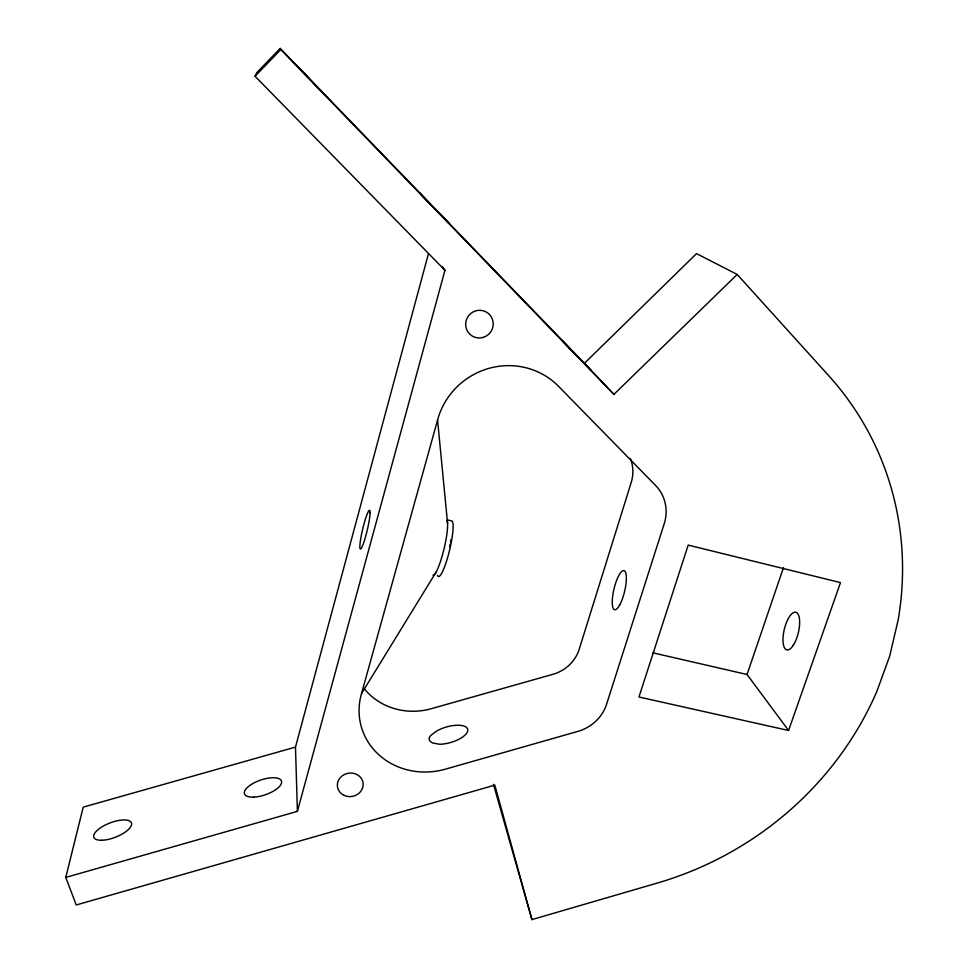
<?xml version="1.0" encoding="UTF-8"?>
<svg xmlns="http://www.w3.org/2000/svg" width="968" height="968" viewBox="0 0 968 968"><rect width="100%" height="100%" fill="white"/><g stroke="black" fill="none" stroke-linecap="round" stroke-linejoin="round"><path stroke-width="1.45" d="M737.205 274.452L613.918 394.375L584.394 363.339L696.536 253.616L737.205 274.452L828.729 375.717A326.47 304.678 -28.8 0 1 898.195 619.798L889.701 656.074L876.96 691.164A326.47 304.678 -28.8 0 1 657.441 883.01L531.928 919.6L494.829 785.145L76.23 904.983L65.776 877.407L83.224 807.13L295.482 747.102L428.449 253.713M65.776 877.407L297.394 811.365L444.965 270.29L442.412 266.793M361.512 693.608L437.572 420.064A71.995 69.672 -32.2 0 1 489.058 368.324A71.995 69.672 -32.2 0 1 558.596 386.365L655.59 485.464A41.382 38.926 -36.1 0 1 664.205 523.736L606.561 704.305A40.075 36.76 -24.3 0 1 577.908 731.372L445.425 769.161A69.043 63.634 -14.9 0 1 378.996 754.907A69.043 63.634 -14.9 0 1 361.512 693.608L436.169 572.003M788.581 730.489L638.953 696.996L688.188 545.105L840.49 582.603L788.581 730.489L747.042 674.502L783.511 567.514M444.965 270.29L255.044 76.242L256.859 72.588L280.188 48.4L584.394 363.339M255.044 76.242L280.805 49.55L280.188 48.4M653.013 652.843L747.042 674.502M447.41 519.901L451.487 520.881A28.592 4.743 -76.6 0 1 448.91 552.885A28.592 4.743 -76.6 0 1 437.476 575.343M311.805 81.3L296.438 65.461L308.586 78.105M312.737 82.401L327.958 98.095L319.646 89.431M280.805 49.55L613.918 394.375M580.667 359.648L591.387 370.817L562.009 340.373L572.645 351.457M428.582 202.312L419.543 192.91L449.164 223.584L440.077 214.109M531.928 919.6L493.462 784.358M437.572 420.064L447.567 523.361M295.482 747.102L297.394 811.365M363.895 688.272A63.271 59.012 -14 0 0 431.292 708.697L552.946 674.297A36.76 34.146 -24.2 0 0 579.179 649.322L631.184 482.536A37.861 35.973 -37.2 0 0 630.362 458.445M447.059 520.53A28.616 4.646 -76.6 0 1 443.356 551.591A28.616 4.646 -76.6 0 1 432.986 575.27M450.906 539.551A19.638 3.267 -76.6 0 1 450.58 541.826M450.156 544.234A19.638 3.267 -76.6 0 1 449.66 546.726M370.091 512.907L369.861 515.992A19.856 2.335 -76.6 0 1 364.065 541.56A19.856 2.335 -76.6 0 1 359.842 546.218L360.084 543.096A19.856 2.335 -76.6 0 1 365.844 517.783A19.856 2.335 -76.6 0 1 370.091 512.907M429.369 737.531L429.187 739.54L430.216 741.379L432.454 742.928L439.605 744.259A19.929 8.046 -16.2 0 0 464.204 735.825A19.929 8.046 -16.2 0 0 461.809 725.528A19.929 8.046 -16.2 0 0 436.532 731.118L430.772 735.39L429.369 737.531M619.835 604.734A20.122 5.445 -76.6 0 0 625.122 571.495A20.122 5.445 -76.6 0 0 612.938 594.267A20.122 5.445 -76.6 0 0 619.835 604.734M482.79 337.481A13.903 13.685 -52.3 0 0 489.336 314.37A13.903 13.685 -52.3 0 0 466.201 320.529A13.903 13.685 -52.3 0 0 482.79 337.481M343.882 795.272A12.959 11.749 -10.2 0 0 363.181 784.346A12.959 11.749 -10.2 0 0 343.725 774.872A12.959 11.749 -10.2 0 0 343.882 795.272M253.689 797.112A19.59 7.72 -19.1 0 0 281.64 782.035A19.59 7.72 -19.1 0 0 253.555 783.136A19.59 7.72 -19.1 0 0 253.689 797.112M101.87 840.26A20.122 7.635 -21.1 0 0 131.575 824.639A20.122 7.635 -21.1 0 0 104.568 825.389A20.122 7.635 -21.1 0 0 101.87 840.26M793.312 645.257A19.348 7.224 -76.6 0 0 797.317 613.155A19.348 7.224 -76.6 0 0 783.306 634.766A19.348 7.224 -76.6 0 0 793.312 645.257"/></g></svg>
